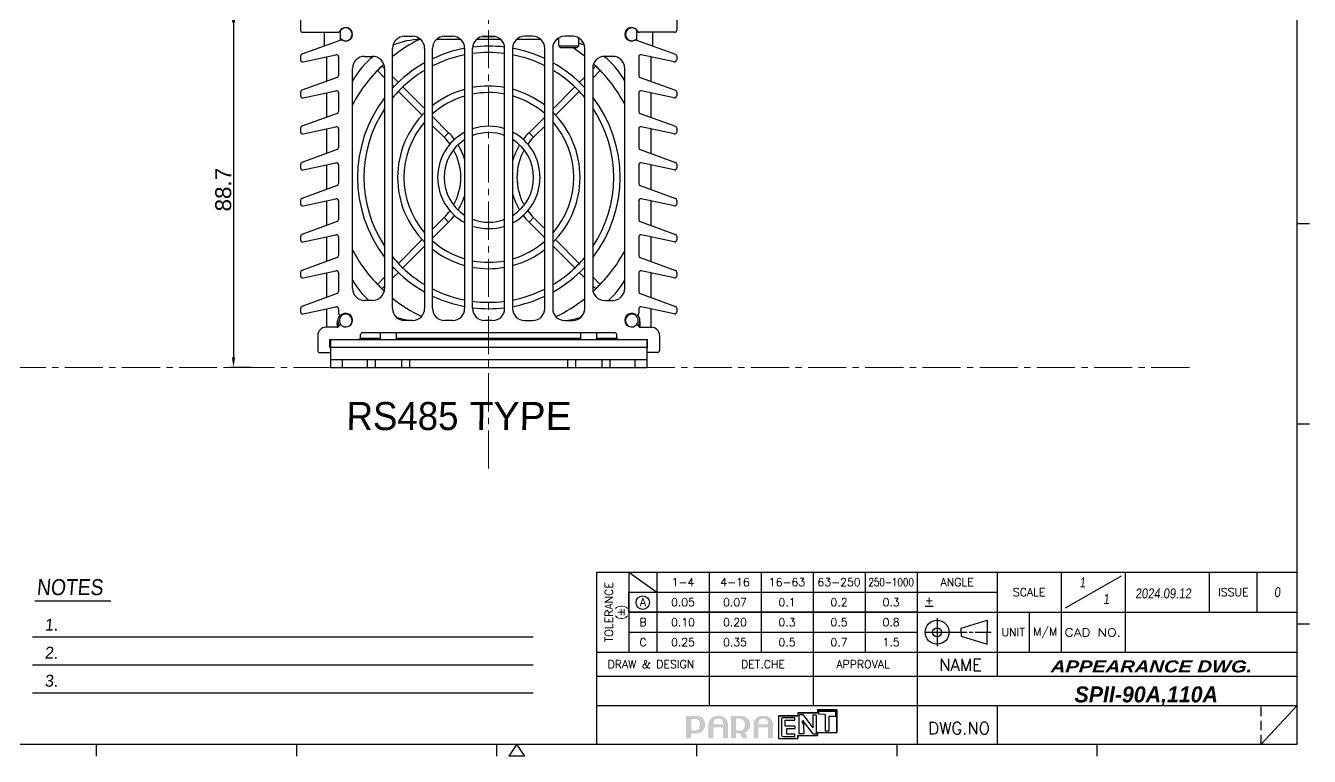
# Model space of a CAD drawing. Header units: millimetres. Extents: x -1493 to -686, y 1310 to 1867.
# Drawn here: x -1006.8 to -686, y 1310.4 to 1492.9 of the extents above; entities that cross this region are included whole.
import ezdxf
from ezdxf.enums import TextEntityAlignment as Align

# ---------------------------------------------------------------- set-up
doc = ezdxf.new("R2010")
doc.units = ezdxf.units.MM
doc.header["$PDMODE"] = 3
doc.header["$PDSIZE"] = 1.5
for name, pattern in [('CENTER', [17.8, 10.75, -2.35, 2.35, -2.35]), ('CENTER2', [28.575, 19.05, -3.175, 3.175, -3.175]), ('HIDDEN', [3.525, 2.35, -1.175])]:
    doc.linetypes.add(name, pattern=pattern)
doc.layers.get('0').update_dxf_attribs({"linetype": 'CONTINUOUS'})
doc.layers.get('Defpoints').update_dxf_attribs({"linetype": 'CONTINUOUS'})
doc.layers.add('3', color=112, linetype='CENTER', lineweight=15)
doc.layers.add('Dim', color=1, linetype='CONTINUOUS')
doc.styles.add('a', font='GOTHIC.TTF')
doc.styles.add('N', font='arialbi.ttf', dxfattribs={"width": 0.8, "oblique": 5})
doc.styles.add('OMI-1', font='arial.ttf', dxfattribs={"oblique": 1})
doc.styles.add('SIM', font='simplex')
doc.dimstyles.new('1', dxfattribs={"dimtxt": 4, "dimasz": 2.5, "dimexe": 0.8, "dimexo": 0.3, "dimgap": 0.5, "dimtad": 1, "dimtoh": 1, "dimdec": 1, "dimzin": 0, "dimdsep": 46, "dimtxsty": 'OMI-1', "dimcen": 0, "dimclrd": 256, "dimclre": 256, "dimclrt": 256, "dimadec": 0, "dimazin": 0, "dimtfac": 0.8, "dimtdec": 1, "dimtix": 1, "dimtmove": 0, "dimatfit": 3, "dimfxl": 1, "dimtolj": 1, "dimtzin": 0, "dimarcsym": 0})

# ---------------------------------------------------------------- blocks, each defined once
blk = doc.blocks.new('*D37')
at = {"layer": 'Defpoints', "color": 0, "transparency": 16777216}
for p in [(-937.1, 1496.27), (-954.84, 1407.55), (-950.09, 1407.55)]:
    blk.add_point(p, dxfattribs=at)
at = {"layer": 'Dim', "lineweight": -2, "transparency": 16777216}
for p, q in [((-937.4, 1496.27), (-955.64, 1496.27)), ((-954.84, 1493.77), (-954.84, 1410.05)), ((-950.39, 1407.55), (-955.64, 1407.55))]:
    blk.add_line(p, q, dxfattribs=at)
at = {"layer": 'Dim', "transparency": 16777216}
for points in [[(-954.42, 1493.77), (-955.25, 1493.77), (-954.84, 1496.27)], [(-955.25, 1410.05), (-954.42, 1410.05), (-954.84, 1407.55)]]:
    blk.add_solid(points, dxfattribs=at)
at = {"layer": 'Dim', "transparency": 16777216, "insert": (-957.38, 1451.91), "char_height": 4, "attachment_point": 5, "rotation": 90, "style": 'OMI-1'}
blk.add_mtext('\\A1;88.7', dxfattribs=at)

msp = doc.modelspace()

# ---------------------------------------------------------------- hatches: boundary and pattern name
h = msp.add_hatch(color=256)
edge = h.paths.add_edge_path()
edge.add_spline(control_points=[(-838.6, 1317.19), (-838.81, 1316.95), (-839.13, 1316.79), (-839.61, 1316.79), (-839.72, 1316.79), (-839.89, 1316.8), (-840.09, 1316.85), (-840.3, 1316.9), (-840.41, 1317), (-840.46, 1317.06), (-840.46, 1317.13), (-840.46, 1319.58), (-840.46, 1319.73), (-840.32, 1319.73), (-839.55, 1319.73), (-839.55, 1319.73), (-839.11, 1319.73), (-838.82, 1319.6), (-838.61, 1319.36), (-838.38, 1319.11), (-838.32, 1318.69), (-838.32, 1318.32), (-838.32, 1317.94), (-838.39, 1317.43), (-838.6, 1317.19)], knot_values=[0, 0, 0, 0, 1, 1, 1, 2, 2, 2, 3, 3, 3, 4, 4, 4, 5, 5, 5, 6, 6, 6, 7, 7, 7, 8, 8, 8, 8], degree=3, periodic=0)
edge = h.paths.add_edge_path(flags=16)
edge.add_spline(control_points=[(-839.51, 1320.49), (-839.51, 1320.49), (-841.59, 1320.49), (-841.59, 1320.49), (-841.59, 1320.49), (-841.79, 1320.49), (-841.79, 1320.49), (-841.79, 1320.49), (-841.79, 1314.84), (-841.79, 1314.84), (-841.79, 1314.84), (-840.46, 1314.84), (-840.46, 1314.84), (-840.46, 1314.84), (-840.46, 1316.02), (-840.46, 1316.2), (-840.33, 1316.16), (-840.16, 1316.07), (-839.56, 1316.05), (-838.92, 1316.03), (-837.99, 1316.24), (-837.59, 1316.73), (-837.19, 1317.22), (-836.99, 1317.75), (-836.99, 1318.31), (-836.99, 1318.97), (-837.22, 1319.53), (-837.66, 1319.98), (-838.11, 1320.42), (-838.73, 1320.49), (-839.51, 1320.49)], knot_values=[0, 0, 0, 0, 1, 1, 1, 2, 2, 2, 3, 3, 3, 4, 4, 4, 5, 5, 5, 6, 6, 6, 7, 7, 7, 8, 8, 8, 9, 9, 9, 10, 10, 10, 10], degree=3, periodic=0)
h = msp.add_hatch(color=256)
edge = h.paths.add_edge_path()
edge.add_spline(control_points=[(-832.52, 1318.35), (-832.66, 1318.35), (-834.92, 1318.35), (-834.93, 1318.35), (-834.93, 1318.35), (-834.93, 1318.37), (-834.93, 1318.37), (-834.93, 1318.68), (-834.84, 1319.22), (-834.65, 1319.43), (-834.48, 1319.63), (-834.15, 1319.81), (-833.74, 1319.81), (-833.33, 1319.81), (-833.04, 1319.68), (-832.83, 1319.47), (-832.63, 1319.27), (-832.52, 1318.68), (-832.52, 1318.37), (-832.52, 1318.37), (-832.52, 1318.36), (-832.52, 1318.35)], knot_values=[0, 0, 0, 0, 1, 1, 1, 2, 2, 2, 3, 3, 3, 4, 4, 4, 5, 5, 5, 6, 6, 6, 7, 7, 7, 7], degree=3, periodic=0)
edge = h.paths.add_edge_path(flags=16)
edge.add_spline(control_points=[(-833.74, 1320.49), (-834.64, 1320.49), (-835.21, 1320.26), (-835.59, 1319.8), (-835.97, 1319.36), (-836.16, 1318.98), (-836.16, 1318.45), (-836.16, 1318.45), (-836.16, 1314.84), (-836.16, 1314.84), (-836.16, 1314.84), (-834.93, 1314.84), (-834.93, 1314.84), (-834.93, 1314.84), (-834.93, 1316.53), (-834.93, 1317.63), (-834.92, 1317.63), (-832.66, 1317.63), (-832.52, 1317.63), (-832.52, 1317.48), (-832.52, 1314.84), (-832.52, 1314.84), (-832.52, 1314.84), (-831.28, 1314.84), (-831.28, 1314.84), (-831.28, 1314.84), (-831.28, 1318.45), (-831.28, 1318.45), (-831.28, 1318.98), (-831.47, 1319.36), (-831.85, 1319.8), (-832.23, 1320.26), (-832.84, 1320.49), (-833.74, 1320.49)], knot_values=[0, 0, 0, 0, 1, 1, 1, 2, 2, 2, 3, 3, 3, 4, 4, 4, 5, 5, 5, 6, 6, 6, 7, 7, 7, 8, 8, 8, 9, 9, 9, 10, 10, 10, 11, 11, 11, 11], degree=3, periodic=0)
h = msp.add_hatch(color=256)
edge = h.paths.add_edge_path()
edge.add_spline(control_points=[(-827.41, 1317.13), (-827.67, 1316.89), (-827.98, 1316.77), (-828.42, 1316.77), (-828.54, 1316.77), (-828.7, 1316.79), (-828.85, 1316.84), (-828.98, 1316.89), (-829.25, 1317.03), (-829.29, 1317.07), (-829.29, 1317.15), (-829.29, 1319.62), (-829.29, 1319.77), (-829.15, 1319.77), (-828.3, 1319.77), (-828.3, 1319.77), (-827.91, 1319.77), (-827.68, 1319.56), (-827.43, 1319.31), (-827.19, 1319.05), (-827.07, 1318.64), (-827.07, 1318.29), (-827.07, 1317.91), (-827.15, 1317.37), (-827.41, 1317.13)], knot_values=[0, 0, 0, 0, 1, 1, 1, 2, 2, 2, 3, 3, 3, 4, 4, 4, 5, 5, 5, 6, 6, 6, 7, 7, 7, 8, 8, 8, 8], degree=3, periodic=0)
edge = h.paths.add_edge_path(flags=16)
edge.add_spline(control_points=[(-828.26, 1320.49), (-828.26, 1320.49), (-830.34, 1320.49), (-830.34, 1320.49), (-830.34, 1320.49), (-830.54, 1320.49), (-830.54, 1320.49), (-830.54, 1320.49), (-830.54, 1314.84), (-830.54, 1314.84), (-830.54, 1314.84), (-829.29, 1314.84), (-829.29, 1314.84), (-829.29, 1314.84), (-829.29, 1316.07), (-829.29, 1316.25), (-829.15, 1316.2), (-829.02, 1316.17), (-828.9, 1316.15), (-828.89, 1316.15), (-828.5, 1316.1), (-828.41, 1316.08), (-828.2, 1315.94), (-828.04, 1315.66), (-827.91, 1315.47), (-827.78, 1315.27), (-827.63, 1314.84), (-827.63, 1314.84), (-827.63, 1314.84), (-826.43, 1314.84), (-826.43, 1314.84), (-826.43, 1314.84), (-826.6, 1315.5), (-826.76, 1315.76), (-826.86, 1315.92), (-827.01, 1316.07), (-827.18, 1316.23), (-826.82, 1316.39), (-826.47, 1316.61), (-826.23, 1316.9), (-825.9, 1317.29), (-825.78, 1317.75), (-825.78, 1318.28), (-825.78, 1318.99), (-825.97, 1319.42), (-826.43, 1319.85), (-826.89, 1320.27), (-827.5, 1320.49), (-828.26, 1320.49)], knot_values=[0, 0, 0, 0, 1, 1, 1, 2, 2, 2, 3, 3, 3, 4, 4, 4, 5, 5, 5, 6, 6, 6, 7, 7, 7, 8, 8, 8, 9, 9, 9, 10, 10, 10, 11, 11, 11, 12, 12, 12, 13, 13, 13, 14, 14, 14, 15, 15, 15, 16, 16, 16, 16], degree=3, periodic=0)
h = msp.add_hatch(color=256)
edge = h.paths.add_edge_path()
edge.add_spline(control_points=[(-821.27, 1318.35), (-821.41, 1318.35), (-823.67, 1318.35), (-823.68, 1318.35), (-823.68, 1318.35), (-823.68, 1318.37), (-823.68, 1318.37), (-823.68, 1318.68), (-823.59, 1319.22), (-823.4, 1319.43), (-823.23, 1319.63), (-822.9, 1319.81), (-822.49, 1319.81), (-822.08, 1319.81), (-821.79, 1319.68), (-821.58, 1319.47), (-821.38, 1319.27), (-821.27, 1318.68), (-821.27, 1318.37), (-821.27, 1318.37), (-821.27, 1318.36), (-821.27, 1318.35)], knot_values=[0, 0, 0, 0, 1, 1, 1, 2, 2, 2, 3, 3, 3, 4, 4, 4, 5, 5, 5, 6, 6, 6, 7, 7, 7, 7], degree=3, periodic=0)
edge = h.paths.add_edge_path(flags=16)
edge.add_spline(control_points=[(-822.49, 1320.49), (-823.39, 1320.49), (-823.96, 1320.26), (-824.34, 1319.8), (-824.72, 1319.36), (-824.91, 1318.98), (-824.91, 1318.45), (-824.91, 1318.45), (-824.91, 1314.84), (-824.91, 1314.84), (-824.91, 1314.84), (-823.68, 1314.84), (-823.68, 1314.84), (-823.68, 1314.84), (-823.68, 1316.53), (-823.68, 1317.63), (-823.67, 1317.63), (-821.41, 1317.63), (-821.27, 1317.63), (-821.27, 1317.48), (-821.27, 1314.84), (-821.27, 1314.84), (-821.27, 1314.84), (-820.03, 1314.84), (-820.03, 1314.84), (-820.03, 1314.84), (-820.03, 1318.45), (-820.03, 1318.45), (-820.03, 1318.98), (-820.22, 1319.36), (-820.6, 1319.8), (-820.98, 1320.26), (-821.59, 1320.49), (-822.49, 1320.49)], knot_values=[0, 0, 0, 0, 1, 1, 1, 2, 2, 2, 3, 3, 3, 4, 4, 4, 5, 5, 5, 6, 6, 6, 7, 7, 7, 8, 8, 8, 9, 9, 9, 10, 10, 10, 11, 11, 11, 11], degree=3, periodic=0)

# ---------------------------------------------------------------- linework, layer by layer
for p, q in [((-689.03, 1313.38), (-689.03, 1863.38)), ((-686.03, 1443.38), (-689.03, 1443.38)), ((-686.03, 1393.38), (-689.03, 1393.38)), ((-864.03, 1313.38), (-864.03, 1356.38)), ((-864.03, 1356.38), (-689.03, 1356.38)), ((-856.03, 1356.38), (-849.03, 1351.38)), ((-856.03, 1356.38), (-856.03, 1336.38)), ((-849.03, 1356.38), (-849.03, 1336.38)), ((-836.03, 1356.38), (-836.03, 1336.38)), ((-823.03, 1356.38), (-823.03, 1336.38)), ((-810.03, 1356.38), (-810.03, 1323.11)), ((-797.03, 1356.38), (-797.03, 1336.38)), ((-784.03, 1356.38), (-784.03, 1313.38)), ((-764.03, 1356.38), (-764.03, 1330.38)), ((-748.03, 1356.38), (-748.03, 1336.38)), ((-733.03, 1355.38), (-747.03, 1347.38)), ((-732.03, 1356.38), (-732.03, 1336.38)), ((-711.03, 1356.38), (-711.03, 1346.38)), ((-699.03, 1346.38), (-699.03, 1356.38)), ((-856.03, 1351.38), (-764.03, 1351.38)), ((-856.03, 1351.38), (-784.03, 1351.38)), ((-856.03, 1346.38), (-856.03, 1351.38)), ((-784.03, 1351.38), (-784.03, 1346.38)), ((-1004.46, 1349.18), (-985.46, 1349.18)), ((-782.03, 1347.88), (-780.03, 1347.88)), ((-856.03, 1346.38), (-689.03, 1346.38)), ((-784.03, 1346.38), (-856.03, 1346.38)), ((-779.03, 1344.88), (-779.03, 1337.88)), ((-773.03, 1342.38), (-766.53, 1344.38)), ((-766.53, 1344.38), (-766.53, 1341.38)), ((-756.03, 1346.38), (-756.03, 1336.38)), ((-856.03, 1341.38), (-784.03, 1341.38)), ((-782.03, 1341.38), (-771.53, 1341.38)), ((-773.03, 1341.38), (-773.03, 1342.38)), ((-773.03, 1341.38), (-773.03, 1340.38)), ((-771.03, 1341.38), (-770.03, 1341.38)), ((-769.53, 1341.38), (-765.53, 1341.38)), ((-766.53, 1338.38), (-766.53, 1341.38)), ((-686.03, 1343.38), (-689.03, 1343.38)), ((-1005.06, 1340.26), (-879.99, 1340.26)), ((-773.03, 1340.38), (-766.53, 1338.38)), ((-864.03, 1336.38), (-689.03, 1336.38)), ((-836.03, 1336.38), (-836.03, 1323.11)), ((-1005.06, 1333.26), (-879.99, 1333.26)), ((-864.03, 1330.38), (-784.03, 1330.38)), ((-784.03, 1330.38), (-689.03, 1330.38)), ((-1005.06, 1326.26), (-879.99, 1326.26)), ((-864.03, 1323.11), (-689.03, 1323.11)), ((-804.08, 1321.96), (-808.95, 1321.96)), ((-808.95, 1321.96), (-808.95, 1321.21)), ((-808.65, 1321.54), (-808.66, 1320.95)), ((-804.37, 1321.54), (-808.65, 1321.54)), ((-804.37, 1320.39), (-804.37, 1321.54)), ((-804.08, 1316.34), (-804.08, 1321.96)), ((-764.03, 1323.11), (-764.03, 1313.38)), ((-698.03, 1313.38), (-689.03, 1323.11)), ((-813.83, 1320.46), (-818.7, 1320.46)), ((-818.7, 1320.46), (-818.7, 1314.84)), ((-817.95, 1319.59), (-817.94, 1315.71)), ((-814.59, 1319.99), (-817.55, 1319.99)), ((-817, 1317.94), (-817, 1319.4)), ((-817, 1319.4), (-814.59, 1319.4)), ((-814.59, 1319.4), (-814.59, 1319.99)), ((-808.95, 1321.21), (-813.83, 1321.21)), ((-813.83, 1321.21), (-813.83, 1320.46)), ((-813.55, 1320.44), (-813.55, 1316.03)), ((-813.15, 1320.84), (-812.57, 1320.84)), ((-812.69, 1319.35), (-810.1, 1316.02)), ((-812.69, 1318.74), (-812.69, 1319.35)), ((-812.69, 1318.74), (-812.38, 1318.36)), ((-812.57, 1320.84), (-810.08, 1317.53)), ((-812.38, 1318.36), (-812.37, 1316.03)), ((-810.09, 1320.77), (-809.24, 1320.77)), ((-810.09, 1320.77), (-810.08, 1317.53)), ((-809.24, 1320.77), (-809.24, 1316.03)), ((-808.66, 1320.95), (-807.02, 1320.94)), ((-807.02, 1320.94), (-807.01, 1316.76)), ((-806.03, 1316.76), (-806.02, 1320.39)), ((-806.02, 1320.39), (-804.37, 1320.39)), ((-817.54, 1315.31), (-814.59, 1315.31)), ((-814.59, 1317.94), (-817, 1317.94)), ((-816.6, 1315.9), (-816.6, 1317.35)), ((-816.6, 1317.35), (-814.59, 1317.35)), ((-814.59, 1315.9), (-816.6, 1315.9)), ((-814.59, 1317.94), (-814.59, 1317.35)), ((-814.59, 1315.31), (-814.59, 1315.9)), ((-813.83, 1314.84), (-813.83, 1315.59)), ((-813.83, 1315.59), (-808.95, 1315.59)), ((-812.37, 1316.03), (-813.55, 1316.03)), ((-810.1, 1316.02), (-809.24, 1316.03)), ((-808.95, 1315.59), (-808.95, 1316.34)), ((-808.95, 1316.34), (-804.08, 1316.34)), ((-807.01, 1316.76), (-806.03, 1316.76)), ((-1489.03, 1313.38), (-689.03, 1313.38)), ((-989.03, 1310.38), (-989.03, 1313.38)), ((-939.03, 1310.38), (-939.03, 1313.38)), ((-889.03, 1310.38), (-889.03, 1313.38)), ((-884.03, 1313.38), (-886.03, 1310.38)), ((-882.03, 1310.38), (-884.03, 1313.38)), ((-839.03, 1310.38), (-839.03, 1313.38)), ((-818.7, 1314.84), (-813.83, 1314.84)), ((-789.03, 1310.38), (-789.03, 1313.38)), ((-739.03, 1310.38), (-739.03, 1313.38)), ((-882.03, 1310.38), (-886.03, 1310.38))]:
    msp.add_line(p, q)
at = {"color": 7, "linetype": 'Continuous'}
for p, q in [((-938.09, 1495.72), (-938.09, 1491.75)), ((-844.09, 1495.72), (-844.09, 1491.75)), ((-928.09, 1489.28), (-928.09, 1491.83)), ((-854.09, 1489.28), (-854.09, 1491.83)), ((-928.04, 1489.3), (-937.74, 1485.77)), ((-937.59, 1491.25), (-928.75, 1491.25)), ((-932.09, 1487.85), (-932.09, 1491.25)), ((-912.09, 1490.25), (-910.09, 1490.25)), ((-904.06, 1489.5), (-898.12, 1489.5)), ((-902.09, 1490.25), (-900.09, 1490.25)), ((-894.06, 1489.5), (-888.12, 1489.5)), ((-892.61, 1490.2), (-889.57, 1490.2)), ((-892.09, 1490.25), (-890.09, 1490.25)), ((-884.06, 1489.5), (-878.12, 1489.5)), ((-880.09, 1490.25), (-882.09, 1490.25)), ((-873.59, 1487.85), (-873.59, 1489.84)), ((-870.09, 1490.25), (-872.09, 1490.25)), ((-868.59, 1487.85), (-868.59, 1489.84)), ((-854.14, 1489.3), (-844.44, 1485.77)), ((-844.59, 1491.25), (-853.43, 1491.25)), ((-850.09, 1487.85), (-850.09, 1491.25)), ((-938.09, 1485.27), (-938.09, 1484.41)), ((-937.45, 1483.89), (-929.23, 1485.64)), ((-931.59, 1485.11), (-931.59, 1479.01)), ((-928.59, 1485.12), (-928.59, 1480.47)), ((-922.09, 1485.25), (-920.09, 1485.25)), ((-915.09, 1422.25), (-915.09, 1487.25)), ((-907.09, 1487.25), (-907.09, 1422.25)), ((-905.09, 1422.25), (-905.09, 1487.25)), ((-897.09, 1487.25), (-897.09, 1422.25)), ((-895.09, 1422.25), (-895.09, 1487.25)), ((-887.09, 1422.25), (-887.09, 1487.25)), ((-885.09, 1487.25), (-885.09, 1422.25)), ((-877.09, 1422.25), (-877.09, 1487.25)), ((-875.09, 1487.25), (-875.09, 1422.25)), ((-873.59, 1487.85), (-868.59, 1487.85)), ((-873.59, 1487.85), (-873.19, 1487.45)), ((-873.19, 1487.45), (-868.99, 1487.45)), ((-868.59, 1487.85), (-868.99, 1487.45)), ((-867.09, 1422.25), (-867.09, 1487.25)), ((-860.09, 1485.25), (-862.09, 1485.25)), ((-853.59, 1485.12), (-853.59, 1480.47)), ((-844.73, 1483.89), (-852.95, 1485.64)), ((-850.59, 1485.14), (-850.59, 1479.01)), ((-844.09, 1485.27), (-844.09, 1484.41)), ((-925.09, 1427.25), (-925.09, 1482.25)), ((-917.12, 1482.21), (-917.75, 1482.84)), ((-917.09, 1482.25), (-917.09, 1427.25)), ((-865.09, 1482.08), (-864.33, 1482.84)), ((-865.09, 1482.25), (-865.09, 1427.25)), ((-857.09, 1427.25), (-857.09, 1482.25)), ((-928.94, 1479.97), (-937.74, 1476.77)), ((-917.09, 1479.92), (-918.88, 1481.71)), ((-913.65, 1478.73), (-915.09, 1480.18)), ((-868.43, 1478.73), (-867.09, 1480.08)), ((-865.09, 1479.82), (-863.2, 1481.71)), ((-853.24, 1479.97), (-844.44, 1476.77)), ((-938.09, 1476.27), (-938.09, 1475.41)), ((-937.45, 1474.89), (-929.23, 1476.64)), ((-931.59, 1476.14), (-931.59, 1470.01)), ((-928.59, 1476.12), (-928.59, 1471.47)), ((-914.78, 1477.6), (-915.09, 1477.92)), ((-907.7, 1470.53), (-913.64, 1476.47)), ((-907.09, 1472.18), (-912.51, 1477.6)), ((-875.09, 1472.08), (-869.57, 1477.6)), ((-874.38, 1470.53), (-868.44, 1476.47)), ((-867.3, 1477.6), (-867.09, 1477.82)), ((-853.59, 1476.12), (-853.59, 1471.47)), ((-844.73, 1474.89), (-852.95, 1476.64)), ((-850.59, 1476.14), (-850.59, 1470.01)), ((-844.09, 1476.27), (-844.09, 1475.41)), ((-928.94, 1470.97), (-937.74, 1467.77)), ((-901.08, 1466.17), (-905.09, 1470.18)), ((-881, 1466.17), (-877.09, 1470.08)), ((-853.24, 1470.97), (-844.44, 1467.77)), ((-938.09, 1467.27), (-938.09, 1466.41)), ((-937.45, 1465.89), (-929.23, 1467.64)), ((-931.59, 1467.14), (-931.59, 1461.01)), ((-928.59, 1467.12), (-928.59, 1462.47)), ((-902.21, 1465.04), (-905.09, 1467.92)), ((-901.08, 1466.17), (-902.21, 1465.04)), ((-881, 1466.17), (-879.87, 1465.04)), ((-879.87, 1465.04), (-877.09, 1467.82)), ((-853.59, 1467.12), (-853.59, 1462.47)), ((-844.73, 1465.89), (-852.95, 1467.64)), ((-850.59, 1467.14), (-850.59, 1461.01)), ((-844.09, 1467.27), (-844.09, 1466.41)), ((-928.94, 1461.97), (-937.74, 1458.77)), ((-853.24, 1461.97), (-844.44, 1458.77)), ((-938.09, 1458.27), (-938.09, 1457.41)), ((-937.45, 1456.89), (-929.23, 1458.64)), ((-931.59, 1458.14), (-931.59, 1452.01)), ((-928.59, 1458.12), (-928.59, 1453.47)), ((-853.59, 1458.12), (-853.59, 1453.47)), ((-844.73, 1456.89), (-852.95, 1458.64)), ((-850.59, 1458.14), (-850.59, 1452.01)), ((-844.09, 1458.27), (-844.09, 1457.41)), ((-928.94, 1452.97), (-937.74, 1449.77)), ((-853.24, 1452.97), (-844.44, 1449.77)), ((-938.09, 1449.27), (-938.09, 1448.41)), ((-937.45, 1447.89), (-929.23, 1449.64)), ((-931.59, 1449.14), (-931.59, 1443.01)), ((-928.59, 1449.12), (-928.59, 1444.47)), ((-853.59, 1449.12), (-853.59, 1444.47)), ((-844.73, 1447.89), (-852.95, 1449.64)), ((-850.59, 1449.14), (-850.59, 1443.01)), ((-844.09, 1449.27), (-844.09, 1448.41)), ((-928.94, 1443.97), (-937.74, 1440.77)), ((-902.21, 1444.96), (-905.09, 1442.08)), ((-901.08, 1443.82), (-905.09, 1439.82)), ((-901.08, 1443.82), (-902.21, 1444.96)), ((-881, 1443.82), (-879.87, 1444.96)), ((-881, 1443.82), (-877.09, 1439.92)), ((-879.87, 1444.96), (-877.09, 1442.18)), ((-853.24, 1443.97), (-844.44, 1440.77)), ((-938.09, 1440.27), (-938.09, 1439.41)), ((-937.45, 1438.89), (-929.23, 1440.64)), ((-931.59, 1440.14), (-931.59, 1434.01)), ((-928.59, 1440.12), (-928.59, 1435.47)), ((-853.59, 1440.12), (-853.59, 1435.47)), ((-844.73, 1438.89), (-852.95, 1440.64)), ((-850.59, 1440.14), (-850.59, 1434.01)), ((-844.09, 1440.27), (-844.09, 1439.41)), ((-907.7, 1439.47), (-913.64, 1433.52)), ((-907.09, 1437.82), (-912.51, 1432.39)), ((-875.09, 1437.92), (-869.57, 1432.39)), ((-874.38, 1439.47), (-868.44, 1433.52)), ((-928.94, 1434.97), (-937.74, 1431.77)), ((-853.24, 1434.97), (-844.44, 1431.77)), ((-938.09, 1431.27), (-938.09, 1430.41)), ((-937.45, 1429.89), (-929.23, 1431.64)), ((-931.59, 1431.14), (-931.59, 1425.01)), ((-928.59, 1431.12), (-928.59, 1426.47)), ((-914.78, 1432.39), (-915.09, 1432.08)), ((-913.65, 1431.26), (-915.09, 1429.82)), ((-868.43, 1431.26), (-867.09, 1429.92)), ((-867.3, 1432.39), (-867.09, 1432.18)), ((-853.59, 1431.12), (-853.59, 1426.47)), ((-844.73, 1429.89), (-852.95, 1431.64)), ((-850.59, 1431.14), (-850.59, 1425.01)), ((-844.09, 1431.27), (-844.09, 1430.41)), ((-917.09, 1430.08), (-918.88, 1428.29)), ((-917.09, 1427.82), (-917.75, 1427.16)), ((-865.09, 1430.18), (-863.2, 1428.29)), ((-865.09, 1427.92), (-864.33, 1427.16)), ((-928.94, 1425.97), (-937.74, 1422.77)), ((-920.09, 1424.25), (-922.09, 1424.25)), ((-862.09, 1424.25), (-860.09, 1424.25)), ((-853.24, 1425.97), (-844.44, 1422.77)), ((-938.09, 1422.27), (-938.09, 1421.41)), ((-937.45, 1420.89), (-929.23, 1422.64)), ((-931.59, 1422.14), (-931.59, 1417.55)), ((-928.59, 1422.12), (-928.59, 1421.12)), ((-853.59, 1422.12), (-853.59, 1421.12)), ((-844.73, 1420.89), (-852.95, 1422.64)), ((-850.59, 1422.14), (-850.59, 1417.55)), ((-844.09, 1422.27), (-844.09, 1421.41)), ((-914.49, 1420.55), (-914.56, 1420.55)), ((-914.49, 1420.55), (-914.09, 1420.15)), ((-914.09, 1420.15), (-914.23, 1420.15)), ((-914.09, 1420.02), (-914.09, 1420.15)), ((-910.09, 1419.25), (-912.09, 1419.25)), ((-900.09, 1419.25), (-902.09, 1419.25)), ((-890.09, 1419.25), (-892.09, 1419.25)), ((-882.09, 1419.25), (-880.09, 1419.25)), ((-872.09, 1419.25), (-870.09, 1419.25)), ((-867.69, 1420.55), (-868.09, 1420.15)), ((-867.95, 1420.15), (-868.09, 1420.15)), ((-868.09, 1420.02), (-868.09, 1420.15)), ((-867.62, 1420.55), (-867.69, 1420.55)), ((-933.79, 1415.55), (-933.79, 1411.75)), ((-929.02, 1417.55), (-931.79, 1417.55)), ((-930.79, 1414.55), (-851.39, 1414.55)), ((-930.79, 1412.45), (-930.79, 1414.55)), ((-930.59, 1414.55), (-930.59, 1407.55)), ((-918.09, 1414.75), (-923.2, 1414.75)), ((-923.09, 1415.05), (-923.09, 1415.75)), ((-922.59, 1416.25), (-859.59, 1416.25)), ((-918.09, 1414.55), (-918.09, 1416.25)), ((-914.09, 1414.55), (-914.09, 1416.25)), ((-868.09, 1414.75), (-914.09, 1414.75)), ((-868.09, 1414.55), (-868.09, 1416.25)), ((-864.09, 1414.55), (-864.09, 1416.25)), ((-858.98, 1414.75), (-864.09, 1414.75)), ((-859.09, 1415.05), (-859.09, 1415.75)), ((-853.16, 1417.55), (-850.39, 1417.55)), ((-851.59, 1414.55), (-851.59, 1407.55)), ((-851.39, 1412.45), (-851.39, 1414.55)), ((-848.39, 1415.55), (-848.39, 1411.75)), ((-933.29, 1411.25), (-930.59, 1411.25)), ((-930.59, 1412.45), (-930.79, 1412.45)), ((-851.59, 1412.55), (-930.59, 1412.55)), ((-851.59, 1412.45), (-851.39, 1412.45)), ((-848.89, 1411.25), (-851.59, 1411.25)), ((-930.59, 1409.55), (-851.59, 1409.55)), ((-927.59, 1407.55), (-927.59, 1409.55)), ((-921.34, 1407.55), (-921.34, 1409.55)), ((-919.34, 1407.55), (-919.34, 1409.55)), ((-912.84, 1409.55), (-912.84, 1407.55)), ((-910.84, 1409.55), (-910.84, 1407.55)), ((-871.34, 1407.55), (-871.34, 1409.55)), ((-869.34, 1407.55), (-869.34, 1409.55)), ((-862.84, 1409.55), (-862.84, 1407.55)), ((-860.84, 1409.55), (-860.84, 1407.55)), ((-854.59, 1409.55), (-854.59, 1407.55)), ((-930.59, 1407.55), (-851.59, 1407.55))]:
    msp.add_line(p, q, dxfattribs=at)
at = {"color": 3}
for p, q in [((-808.95, 1321.96), (-808.95, 1321.21)), ((-808.95, 1321.96), (-804.08, 1321.96)), ((-804.08, 1321.96), (-804.08, 1316.34)), ((-818.7, 1320.46), (-818.7, 1314.84)), ((-818.7, 1320.46), (-813.83, 1320.46)), ((-813.83, 1321.21), (-813.83, 1320.46)), ((-813.83, 1321.21), (-808.95, 1321.21)), ((-813.83, 1315.59), (-813.83, 1314.84)), ((-813.83, 1315.59), (-808.95, 1315.59)), ((-808.95, 1316.34), (-808.95, 1315.59)), ((-808.95, 1316.34), (-804.08, 1316.34)), ((-818.7, 1314.84), (-813.83, 1314.84))]:
    msp.add_line(p, q, dxfattribs=at)
at = {"linetype": 'HIDDEN'}
msp.add_line((-698.03, 1313.38), (-698.03, 1323.11), dxfattribs=at)
for centre, radius in [((-852.58, 1348.78), 1.69), ((-779.03, 1341.38), 3), ((-779.03, 1341.38), 1.12)]:
    msp.add_circle(centre, radius)
at = {"color": 7, "linetype": 'Continuous'}
for centre, radius, start, end in [((-937.59, 1491.75), 0.5, 180, 270), ((-928.75, 1491.75), 0.5, 270, 332.9643), ((-926.79, 1490.75), 1.7, 240.6156, 152.9643), ((-926.79, 1490.75), 1.6, 215.5892, 144.4108), ((-855.39, 1490.75), 1.7, 27.0357, 299.3844), ((-855.29, 1490.75), 1.6, 41.5349, 318.5986), ((-853.43, 1491.75), 0.5, 207.0357, 270), ((-844.59, 1491.75), 0.5, 270, 0), ((-927.87, 1488.83), 0.5, 60.6156, 110), ((-891.04, 1455), 38.6, 116.6905, 128.571), ((-912.09, 1487.25), 3, 90, 180), ((-907.55, 1469.5), 20, 91.5491, 111.7874), ((-910.09, 1487.25), 3, 0, 90), ((-902.09, 1487.25), 3, 90, 180), ((-900.09, 1487.25), 3, 0, 90), ((-892.09, 1487.25), 3, 90, 180), ((-890.09, 1487.25), 3, 0, 90), ((-882.09, 1487.25), 3, 90, 180), ((-880.09, 1487.25), 3, 0, 90), ((-872.09, 1487.25), 3, 90, 180), ((-874.63, 1469.5), 20, 87.0227, 88.4509), ((-891.04, 1455), 38.6, 63.1075, 63.2934), ((-870.09, 1487.25), 3, 0, 90), ((-874.63, 1469.5), 20, 68.2126, 72.4133), ((-854.31, 1488.83), 0.5, 70, 119.3844), ((-937.56, 1485.27), 0.53, 110, 180), ((-929.12, 1485.12), 0.53, 0, 102), ((-907.55, 1469.5), 20, 128.0668, 151.3311), ((-922.09, 1482.25), 3, 90, 180), ((-920.09, 1482.25), 3, 0, 90), ((-891.04, 1455), 32.8, 100.6246, 115.3821), ((-891.04, 1455), 31.2, 101.1852, 116.7775), ((-891.04, 1455), 31.2, 82.7257, 97.4606), ((-891.04, 1455), 32.8, 83.1192, 97.0584), ((-891.04, 1455), 32.8, 64.8103, 79.5467), ((-891.04, 1455), 31.2, 63.4313, 79.001), ((-891.04, 1455), 38.6, 51.6198, 57.2147), ((-862.09, 1482.25), 3, 90, 180), ((-874.63, 1469.5), 20, 28.6689, 51.9332), ((-860.09, 1482.25), 3, 0, 90), ((-853.06, 1485.12), 0.53, 78, 180), ((-844.62, 1485.27), 0.53, 0, 70), ((-937.56, 1484.41), 0.53, 180, 282), ((-891.04, 1455), 38.6, 132.8558, 151.9347), ((-891.04, 1455), 32.8, 119.3213, 137.2057), ((-891.04, 1455), 31.2, 39.8391, 59.254), ((-891.04, 1455), 32.8, 43.0517, 60.879), ((-891.04, 1455), 38.6, 28.3975, 47.2905), ((-844.62, 1484.41), 0.53, 258, 0), ((-929.12, 1480.47), 0.53, 290, 0), ((-891.04, 1455), 31.2, 120.9632, 140.4599), ((-853.06, 1480.47), 0.53, 180, 250), ((-937.56, 1476.27), 0.53, 110, 180), ((-937.56, 1475.41), 0.53, 180, 282), ((-929.12, 1476.12), 0.53, 0, 102), ((-891.04, 1455), 22.8, 105.3925, 128.0813), ((-891.04, 1455), 22.8, 80.0233, 100.2338), ((-891.04, 1455), 21.2, 79.256, 101.0209), ((-891.04, 1455), 22.8, 52.2356, 74.871), ((-853.06, 1476.12), 0.53, 78, 180), ((-844.62, 1475.41), 0.53, 258, 0), ((-844.62, 1476.27), 0.53, 0, 70), ((-891.04, 1455), 32.8, 142.629, 217.371), ((-891.04, 1455), 21.2, 106.596, 131.5507), ((-891.04, 1455), 21.2, 48.816, 73.6874), ((-891.04, 1455), 32.8, 322.3468, 37.6532), ((-891.04, 1455), 31.2, 326.3475, 33.6525), ((-929.12, 1471.47), 0.53, 290, 0), ((-891.04, 1455), 31.2, 146.6833, 213.3167), ((-891.04, 1455), 22.8, 134.7544, 225.2456), ((-891.04, 1455), 22.8, 314.4134, 45.5866), ((-853.06, 1471.47), 0.53, 180, 250), ((-937.56, 1467.27), 0.53, 110, 180), ((-937.56, 1466.41), 0.53, 180, 282), ((-929.12, 1467.12), 0.53, 0, 102), ((-891.04, 1455), 21.2, 139.2391, 220.7609), ((-891.04, 1455), 12.8, 118.2355, 241.7645), ((-912.25, 1455), 15.8, 36.8688, 45), ((-891.04, 1455), 12.8, 72, 108.4709), ((-891.04, 1455), 11.2, 69.3429, 111.2032), ((-891.04, 1455), 12.8, 297.7184, 62.2816), ((-869.83, 1455), 15.8, 135, 143.1312), ((-891.04, 1455), 21.2, 318.8389, 41.1611), ((-853.06, 1467.12), 0.53, 78, 180), ((-844.62, 1466.41), 0.53, 258, 0), ((-844.62, 1467.27), 0.53, 0, 70), ((-891.04, 1455), 11.2, 122.7048, 237.2952), ((-912.25, 1455), 14.2, 35.8714, 45), ((-912.25, 1455), 15.8, 16.1873, 31.0124), ((-891.04, 1455), 11.2, 302.1138, 57.8862), ((-869.83, 1455), 15.8, 148.9876, 165.0264), ((-869.83, 1455), 14.2, 135, 144.1286), ((-929.12, 1462.47), 0.53, 290, 0), ((-912.25, 1455), 14.2, 330.9089, 29.0911), ((-869.83, 1455), 14.2, 150.9089, 209.0911), ((-853.06, 1462.47), 0.53, 180, 250), ((-937.56, 1458.27), 0.53, 110, 180), ((-937.56, 1457.41), 0.53, 180, 282), ((-929.12, 1458.12), 0.53, 0, 102), ((-853.06, 1458.12), 0.53, 78, 180), ((-844.62, 1457.41), 0.53, 258, 0), ((-844.62, 1458.27), 0.53, 0, 70), ((-929.12, 1453.47), 0.53, 290, 0), ((-853.06, 1453.47), 0.53, 180, 250), ((-937.56, 1449.27), 0.53, 110, 180), ((-912.25, 1455), 15.8, 328.9876, 343.8127), ((-869.83, 1455), 15.8, 194.9736, 211.0124), ((-844.62, 1449.27), 0.53, 0, 70), ((-937.56, 1448.41), 0.53, 180, 282), ((-929.12, 1449.12), 0.53, 0, 102), ((-912.25, 1455), 14.2, 315, 324.1286), ((-869.83, 1455), 14.2, 215.8714, 225), ((-853.06, 1449.12), 0.53, 78, 180), ((-844.62, 1448.41), 0.53, 258, 0), ((-929.12, 1444.47), 0.53, 290, 0), ((-912.25, 1455), 15.8, 315, 323.1312), ((-891.04, 1455), 11.2, 248.7968, 290.6571), ((-869.83, 1455), 15.8, 216.8688, 225), ((-853.06, 1444.47), 0.53, 180, 250), ((-937.56, 1440.27), 0.53, 110, 180), ((-929.12, 1440.12), 0.53, 0, 102), ((-891.04, 1455), 12.8, 251.5291, 288), ((-853.06, 1440.12), 0.53, 78, 180), ((-844.62, 1440.27), 0.53, 0, 70), ((-937.56, 1439.41), 0.53, 180, 282), ((-891.04, 1455), 21.2, 228.4493, 253.404), ((-891.04, 1455), 22.8, 231.9187, 254.6075), ((-891.04, 1455), 21.2, 286.3126, 311.184), ((-891.04, 1455), 22.8, 285.129, 307.7644), ((-844.62, 1439.41), 0.53, 258, 0), ((-929.12, 1435.47), 0.53, 290, 0), ((-891.04, 1455), 38.6, 208.0653, 227.3722), ((-891.04, 1455), 31.2, 219.5401, 239.0368), ((-891.04, 1455), 21.2, 258.9791, 280.744), ((-891.04, 1455), 31.2, 300.746, 320.1609), ((-891.04, 1455), 38.6, 312.4619, 331.6025), ((-853.06, 1435.47), 0.53, 180, 250), ((-937.56, 1431.27), 0.53, 110, 180), ((-929.12, 1431.12), 0.53, 0, 102), ((-891.04, 1455), 32.8, 222.7943, 240.6787), ((-891.04, 1455), 22.8, 259.7662, 279.9767), ((-891.04, 1455), 32.8, 299.121, 316.9483), ((-853.06, 1431.12), 0.53, 78, 180), ((-844.62, 1431.27), 0.53, 0, 70), ((-937.56, 1430.41), 0.53, 180, 282), ((-907.55, 1439), 20, 208.6689, 227.5839), ((-874.63, 1439), 20, 312.4161, 331.3311), ((-844.62, 1430.41), 0.53, 258, 0), ((-929.12, 1426.47), 0.53, 290, 0), ((-922.09, 1427.25), 3, 180, 270), ((-920.09, 1427.25), 3, 270, 0), ((-891.04, 1455), 38.6, 231.429, 244.1782), ((-891.04, 1455), 31.2, 243.2225, 258.8148), ((-891.04, 1455), 32.8, 244.6179, 259.3629), ((-891.04, 1455), 31.2, 262.5394, 277.2743), ((-891.04, 1455), 31.2, 280.999, 296.5687), ((-891.04, 1455), 32.8, 280.459, 295.1897), ((-891.04, 1455), 38.6, 295.7056, 308.3802), ((-862.09, 1427.25), 3, 180, 270), ((-860.09, 1427.25), 3, 270, 0), ((-853.06, 1426.47), 0.53, 180, 250), ((-937.56, 1422.27), 0.53, 110, 180), ((-937.56, 1421.41), 0.53, 180, 282), ((-929.12, 1422.12), 0.53, 0, 102), ((-928.09, 1421.12), 0.5, 180, 306.2215), ((-926.79, 1419.35), 1.7, 232.9352, 126.2215), ((-912.09, 1422.25), 3, 180, 270), ((-910.09, 1422.25), 3, 270, 0), ((-902.09, 1422.25), 3, 180, 270), ((-900.09, 1422.25), 3, 270, 0), ((-892.09, 1422.25), 3, 180, 270), ((-891.04, 1455), 32.8, 262.9485, 276.878), ((-890.09, 1422.25), 3, 270, 0), ((-882.09, 1422.25), 3, 180, 270), ((-880.09, 1422.25), 3, 270, 0), ((-872.09, 1422.25), 3, 180, 270), ((-870.09, 1422.25), 3, 270, 0), ((-855.39, 1419.35), 1.7, 53.7785, 307.0648), ((-854.09, 1421.12), 0.5, 233.7785, 0), ((-853.06, 1422.12), 0.53, 78, 180), ((-844.62, 1421.41), 0.53, 258, 0), ((-844.62, 1422.27), 0.53, 0, 70), ((-929.02, 1418.08), 0.53, 270, 331.8774), ((-926.84, 1418.5), 2.15, 154.7882, 204.5806), ((-926.79, 1419.25), 2.15, 186.4938, 217.947), ((-926.79, 1419.25), 2, 135.6777, 217.8365), ((-928.12, 1417.59), 0.5, 52.9352, 151.8774), ((-926.79, 1419.25), 1.6, 318.4651, 221.5349), ((-907.55, 1439), 20, 250.8782, 261.1815), ((-874.63, 1439), 20, 278.8185, 289.1218), ((-855.29, 1419.25), 1.6, 312.3275, 242.3054), ((-854.06, 1417.59), 0.5, 28.1226, 127.0648), ((-855.29, 1419.25), 2, 321.4301, 45.3335), ((-855.29, 1419.25), 2.15, 319.8295, 345.9528), ((-853.16, 1418.08), 0.53, 208.1226, 270), ((-855.34, 1418.5), 2.15, 335.4194, 18), ((-931.79, 1415.55), 2, 90, 180), ((-923.59, 1415.05), 0.5, 270, 0), ((-922.59, 1415.75), 0.5, 90, 180), ((-859.59, 1415.75), 0.5, 0, 90), ((-858.59, 1415.05), 0.5, 180, 270), ((-850.39, 1415.55), 2, 0, 90), ((-933.29, 1411.75), 0.5, 180, 270), ((-848.89, 1411.75), 0.5, 270, 0)]:
    msp.add_arc(centre, radius, start, end, dxfattribs=at)
for centre, start, end in [((-817.55, 1319.59), 89.9532, 180.0946), ((-813.15, 1320.44), 90.2374, 180), ((-817.54, 1315.71), 180.0946, 270.0249)]:
    msp.add_arc(centre, 0.4, start, end)
for points in [[(-917.89, 1482.71), (-917.93, 1482.63), (-918.05, 1482.46), (-918.27, 1482.22), (-918.5, 1482.01), (-918.67, 1481.89), (-918.75, 1481.85)], [(-864.19, 1482.71), (-864.15, 1482.63), (-864.03, 1482.46), (-863.81, 1482.22), (-863.58, 1482.01), (-863.41, 1481.89), (-863.33, 1481.85)], [(-917.89, 1427.29), (-917.93, 1427.37), (-918.05, 1427.54), (-918.27, 1427.77), (-918.5, 1427.98), (-918.67, 1428.1), (-918.75, 1428.15)], [(-864.19, 1427.29), (-864.15, 1427.37), (-864.03, 1427.54), (-863.81, 1427.77), (-863.58, 1427.98), (-863.41, 1428.1), (-863.33, 1428.15)]]:
    msp.add_open_spline(points, degree=3, knots=[0, 0, 0, 0, 0.225444, 0.5, 0.774556, 1, 1, 1, 1], dxfattribs=at)
at = {"layer": '3', "linetype": 'CENTER2', "ltscale": 0.5}
for p, q in [((-891.09, 1382.27), (-891.09, 1631.98)), ((-716.01, 1407.55), (-1435.8, 1407.55))]:
    msp.add_line(p, q, dxfattribs=at)

# ---------------------------------------------------------------- texts
at = {"oblique": 5}
for s, height, style, width, p in [('NOTES', 4, 'a', 0.9, (-1004.06, 1350.64)), ('1', 2.5, 'OMI-1', 0.8, (-743.48, 1352.56)), ('1', 2.5, 'OMI-1', 0.8, (-737.53, 1348.39)), ('APPEARANCE DWG.', 3, 'N', 1.2, (-750.69, 1331.34))]:
    msp.add_text(s, height=height, dxfattribs=dict(at, style=style, width=width)).set_placement(p)
at = {"style": 'SIM'}
for s, p in [('TOLERANCE', (-860.03, 1346.38)), ('( )', (-857.03, 1346.38)), ('-', (-856.4, 1346.4))]:
    msp.add_text(s, height=2, rotation=90, dxfattribs=at).set_placement(p, align=Align.CENTER)
for s, height, p in [('1-4', 2, (-842.53, 1353.88)), ('4-16', 2, (-829.53, 1353.88)), ('16-63', 2, (-816.53, 1353.88)), ('63-250', 2, (-803.53, 1353.88)), ('ANGLE', 2, (-774.03, 1353.88)), ('SCALE', 2, (-756.03, 1351.38)), ('ISSUE', 2, (-705.03, 1351.38)), ('A', 2, (-852.53, 1348.88)), ('0.05', 2, (-842.53, 1348.88)), ('0.07', 2, (-829.53, 1348.88)), ('0.1', 2, (-816.53, 1348.88)), ('0.2', 2, (-803.53, 1348.88)), ('0.3', 2, (-790.53, 1348.88)), ('B', 2, (-852.53, 1343.88)), ('0.10', 2, (-842.53, 1343.88)), ('0.20', 2, (-829.53, 1343.88)), ('0.3', 2, (-816.53, 1343.88)), ('0.5', 2, (-803.53, 1343.88)), ('0.8', 2, (-790.53, 1343.88)), ('UNIT', 2, (-760.03, 1341.38)), ('M/M', 2, (-752.03, 1341.38)), ('C', 2, (-852.53, 1338.88)), ('0.25', 2, (-842.53, 1338.88)), ('0.35', 2, (-829.53, 1338.88)), ('0.5', 2, (-816.53, 1338.88)), ('0.7', 2, (-803.53, 1338.88)), ('1.5', 2, (-790.53, 1338.88)), ('DRAW & DESIGN', 2, (-850.53, 1333.38)), ('DET.CHE', 2, (-822.53, 1333.38)), ('APPROVAL', 2, (-797.53, 1333.38)), ('NAME', 3, (-773.19, 1333.22)), ('DWG.NO', 3, (-773.53, 1317.38))]:
    msp.add_text(s, height=height, dxfattribs=at).set_placement(p, align=Align.MIDDLE)
at = {"style": 'SIM', "width": 0.8}
msp.add_text('250-1000', height=2, dxfattribs=at).set_placement((-790.53, 1353.88), align=Align.MIDDLE)
at = {"style": 'OMI-1', "oblique": 5, "width": 0.8}
for s, p in [('2024.09.12', (-722.52, 1351.07)), ('0', (-694.03, 1351.38))]:
    msp.add_text(s, height=2.5, dxfattribs=at).set_placement(p, align=Align.MIDDLE_CENTER)
at = {"style": 'SIM'}
msp.add_text('+', height=2, rotation=90, dxfattribs=at).set_placement((-858.13, 1346.4), align=Align.MIDDLE)
msp.add_text('+', height=2, dxfattribs=at).set_placement((-781.03, 1348.38), align=Align.CENTER)
at = {"style": 'a', "oblique": 5}
for s, p in [('1.', (-1002.04, 1341.76)), ('2.', (-1002.04, 1334.76)), ('3.', (-1002.04, 1327.76))]:
    msp.add_text(s, height=3, dxfattribs=at).set_placement(p)
for s, height, style, width, p, p2 in [('CAD NO.', 2, 'SIM', 1.148815, (-747.19, 1340.33), (-733.08, 1340.33)), ('SPII-90A,110A', 4, 'N', 0.953256, (-744.69, 1323.84), (-708.86, 1323.84))]:
    msp.add_text(s, height=height, dxfattribs=dict(style=style, width=width)).set_placement(p, p2, align=Align.FIT)
at = {"layer": 'Dim', "insert": (-926.66, 1398.89), "char_height": 7, "attachment_point": 1, "style": 'OMI-1'}
msp.add_mtext('{\\f굴림|b0|i0|c129|p2;RS485} TYPE', dxfattribs=at)

# ---------------------------------------------------------------- dimensions: what is measured, and where the dimension line sits
at = {"layer": 'Dim'}
dim = msp.add_linear_dim(base=(-954.84, 1407.55), p1=(-937.1, 1496.27), p2=(-950.09, 1407.55), angle=90, dimstyle='1', dxfattribs=at)
dim.commit()
dim.dimension.update_dxf_attribs({"geometry": '*D37', "text_midpoint": (-957.38, 1451.91)})

doc.saveas('drawing.dxf')
